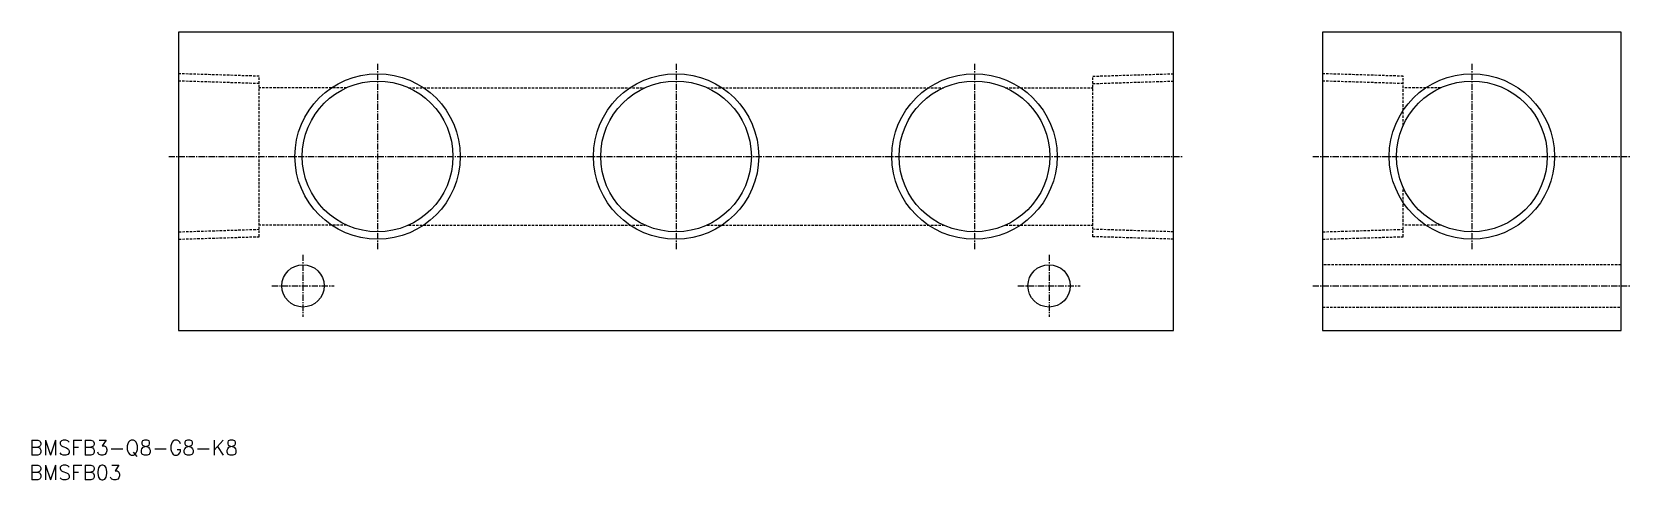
# Model space of a CAD drawing. Extents: x 1 to 322, y 0 to 90.
import ezdxf

# ---------------------------------------------------------------- set-up
doc = ezdxf.new("R2010")
doc.units = 0
doc.linetypes.add('CENTER', pattern=[2, 1.25, -0.25, 0.25, -0.25])
doc.linetypes.add('DASHED', pattern=[0.75, 0.5, -0.25])
doc.layers.get('0').update_dxf_attribs({"linetype": 'CONTINUOUS'})
doc.layers.add('CENTER', color=1, linetype='CENTER')
doc.styles.get("Standard").update_dxf_attribs({"font": 'txt.shx'})

# ---------------------------------------------------------------- blocks, each defined once
blk = doc.blocks.new('*U14')
at = {"color": 7, "linetype": 'CONTINUOUS'}
blk.add_text('BMSFB03', height=3, dxfattribs=at).set_placement((0, 0))
blk = doc.blocks.new('*U15')
at = {"color": 7, "linetype": 'CONTINUOUS'}
blk.add_text('BMSFB3-Q8-G8-K8', height=3, dxfattribs=at).set_placement((0, 5))

msp = doc.modelspace()

# ---------------------------------------------------------------- linework, layer by layer
at = {"color": 7, "linetype": 'CONTINUOUS'}
for p, q in [((230, 90), (30, 90)), ((30, 90), (30, 30)), ((230, 30), (230, 90)), ((320, 90), (260, 90)), ((260, 90), (260, 30)), ((320, 30), (320, 90)), ((30, 30), (230, 30)), ((260, 30), (320, 30))]:
    msp.add_line(p, q, dxfattribs=at)
at = {"color": 3, "linetype": 'DASHED'}
for p, q in [((46.2, 81.12), (30, 81.62)), ((46.2, 48.88), (46.2, 81.12)), ((213.8, 81.12), (230, 81.62)), ((213.8, 48.88), (213.8, 81.12)), ((276.2, 81.12), (260, 81.62)), ((276.2, 71.24), (276.2, 81.12)), ((46.2, 79.64), (30, 80.15)), ((63.76, 78.8), (46.2, 78.8)), ((76.24, 78.8), (123.76, 78.8)), ((136.24, 78.8), (183.76, 78.8)), ((196.24, 78.8), (213.8, 78.8)), ((213.8, 79.64), (230, 80.15)), ((276.2, 79.64), (260, 80.15)), ((283.76, 78.8), (276.2, 78.8)), ((276.2, 48.88), (276.2, 58.76)), ((30, 49.85), (46.2, 50.36)), ((30, 48.38), (46.2, 48.88)), ((63.76, 51.2), (46.2, 51.2)), ((76.24, 51.2), (123.76, 51.2)), ((136.24, 51.2), (183.76, 51.2)), ((196.24, 51.2), (213.8, 51.2)), ((230, 49.85), (213.8, 50.36)), ((230, 48.38), (213.8, 48.88)), ((260, 49.85), (276.2, 50.36)), ((260, 48.38), (276.2, 48.88)), ((283.76, 51.2), (276.2, 51.2)), ((320, 43.25), (260, 43.25)), ((260, 34.75), (320, 34.75))]:
    msp.add_line(p, q, dxfattribs=at)
at = {"color": 3, "linetype": 'CONTINUOUS'}
for centre in [(70, 65), (130, 65), (190, 65), (290, 65)]:
    msp.add_circle(centre, 16.62, dxfattribs=at)
at = {"color": 7, "linetype": 'CONTINUOUS'}
for centre, radius in [((70, 65), 15.15), ((130, 65), 15.15), ((190, 65), 15.15), ((290, 65), 15.15), ((55, 39), 4.25), ((205, 39), 4.25)]:
    msp.add_circle(centre, radius, dxfattribs=at)
at = {"layer": 'CENTER', "color": 1, "linetype": 'CENTER'}
for p, q in [((70, 83.62), (70, 46.38)), ((130, 83.62), (130, 46.38)), ((190, 83.62), (190, 46.38)), ((290, 83.62), (290, 46.38)), ((28, 65), (232, 65)), ((258, 65), (322, 65)), ((55, 45.25), (55, 32.75)), ((205, 45.25), (205, 32.75)), ((48.75, 39), (61.25, 39)), ((198.75, 39), (211.25, 39)), ((258, 39), (322, 39))]:
    msp.add_line(p, q, dxfattribs=at)

# ---------------------------------------------------------------- block references
at = {"color": 7, "linetype": 'CONTINUOUS'}
for name in ['*U15', '*U14']:
    msp.add_blockref(name, (0, 0), dxfattribs=at)

doc.saveas('drawing.dxf')
